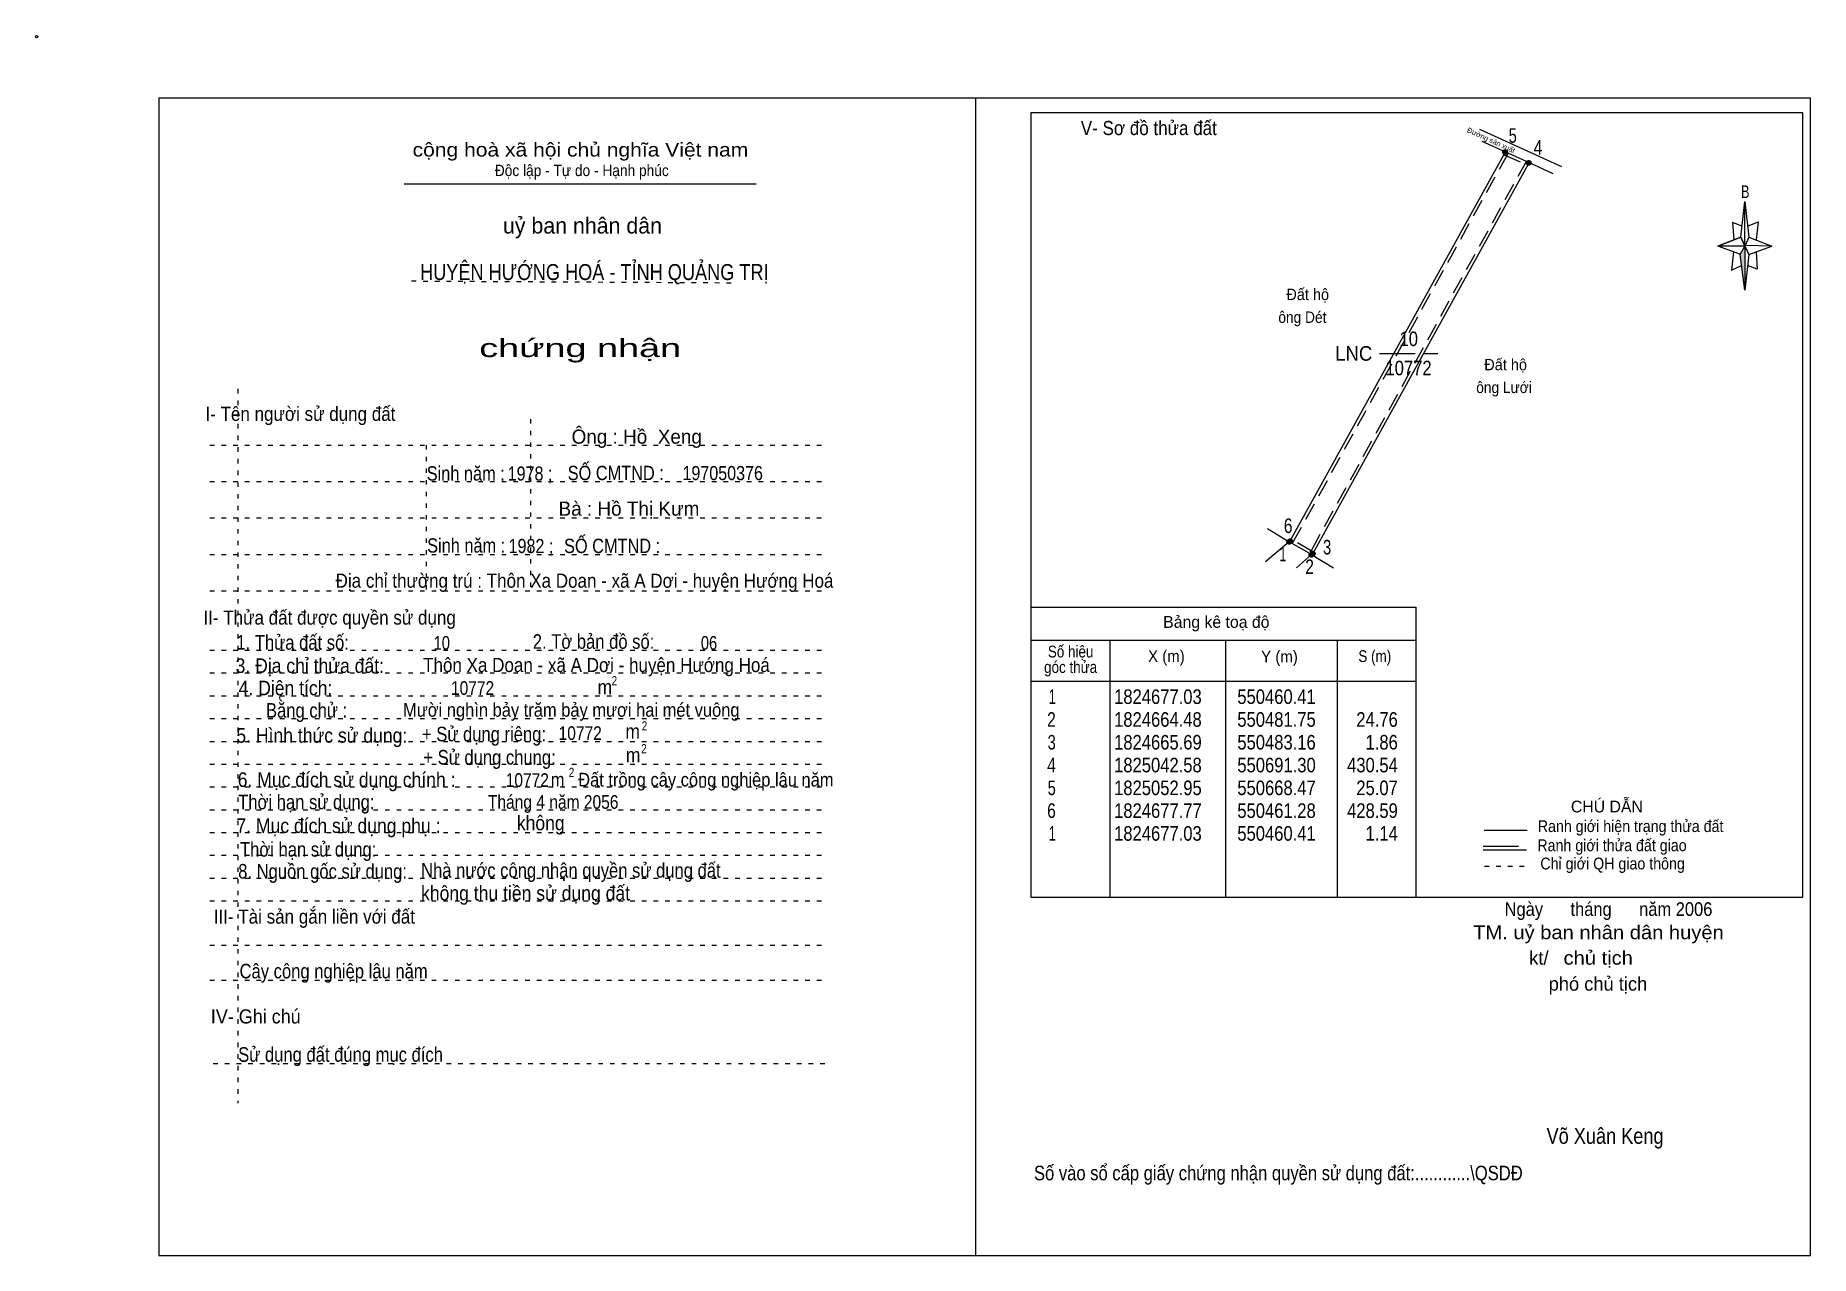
# Model space of a CAD drawing. Header units: centimetres. Extents: x -1.6 to 37.4, y -1.3 to 25.5.
import ezdxf
from ezdxf.enums import TextEntityAlignment as Align

# ---------------------------------------------------------------- set-up
doc = ezdxf.new("R2010")
doc.units = ezdxf.units.CM
doc.header["$LTSCALE"] = 0.13
for name, pattern in [('DOTTED', [1.5, 0.3, -1.2]), ('LONG_DASHED', [7.5, 6, -1.5]), ('MEDIUM_DASHED', [4.5, 3, -1.5])]:
    doc.linetypes.add(name, pattern=pattern)
for name, color, linetype, lineweight in [('1', 7, 'DOTTED', 13), ('10', 7, 'Continuous', 13), ('2', 7, 'Continuous', 25), ('3', 7, 'Continuous', 13), ('30', 7, 'Continuous', 13), ('32', 7, 'LONG_DASHED', 13), ('33', 7, 'LONG_DASHED', 13), ('35', 7, 'Continuous', 13)]:
    doc.layers.add(name, color=color, linetype=linetype, lineweight=lineweight)

msp = doc.modelspace()

# ---------------------------------------------------------------- hatches: boundary and pattern name
at = {"layer": '30'}
msp.add_hatch(color=256, dxfattribs=at).paths.add_polyline_path([(35.91, 20.87), (35.91, 19.91), (35.81, 20.69)])
at = {"layer": '32'}
for points in [[(30.7019, 22.9378, 1), (30.6019, 22.9378, 1)], [(31.2213, 22.7019, 1), (31.1213, 22.7019, 1)], [(25.9686, 14.3857, 1), (25.8686, 14.3857, 1)], [(25.9884, 14.4025, 1), (25.8884, 14.4025, 1)], [(26.4541, 14.1001, 1), (26.3541, 14.1001, 1)], [(26.4861, 14.1277, 1), (26.3861, 14.1277, 1)]]:
    msp.add_hatch(color=256, dxfattribs=at).paths.add_polyline_path(points)

# ---------------------------------------------------------------- linework, layer by layer
at = {"layer": '1', "linetype": 'Continuous'}
msp.add_line((6.51, 22.24), (14.23, 22.24), dxfattribs=at)
at = {"layer": '1'}
for p, q in [((6.67, 20.11), (13.82, 20.07)), ((2.86, 17.74), (2.86, 2.07)), ((9.28, 17.08), (9.28, 13.31)), ((2.25, 16.51), (15.75, 16.51)), ((6.99, 16.51), (6.99, 13.31)), ((2.25, 15.71), (15.75, 15.71)), ((2.25, 14.91), (15.75, 14.91)), ((2.25, 14.11), (15.75, 14.11)), ((2.25, 13.31), (15.75, 13.31)), ((2.25, 12.01), (15.75, 12.01)), ((2.25, 11.51), (15.75, 11.51)), ((2.25, 11.01), (15.75, 11.01)), ((2.25, 10.51), (15.75, 10.51)), ((2.25, 10.01), (15.75, 10.01)), ((2.25, 9.51), (15.75, 9.51)), ((2.25, 9.01), (15.75, 9.01)), ((2.25, 8.51), (15.75, 8.51)), ((2.25, 8.01), (15.75, 8.01)), ((2.25, 7.51), (15.75, 7.51)), ((2.25, 7.01), (15.75, 7.01)), ((2.25, 6.51), (15.75, 6.51)), ((2.25, 5.54), (15.75, 5.54)), ((2.25, 4.77), (15.75, 4.77)), ((2.32, 2.94), (15.82, 2.94))]:
    msp.add_line(p, q, dxfattribs=at)
at = {"layer": '10'}
for p, q in [((30.09, 23.44), (31.89, 22.62)), ((30.14, 23.18), (30.66, 22.94)), ((31.18, 22.71), (31.7, 22.47)), ((25.44, 14.68), (25.92, 14.39)), ((25.92, 14.39), (25.4, 13.95)), ((26.41, 14.11), (25.92, 14.39)), ((26.41, 14.11), (26.08, 13.82)), ((26.41, 14.11), (26.89, 13.82))]:
    msp.add_line(p, q, dxfattribs=at)
at = {"layer": '10', "linetype": 'MEDIUM_DASHED'}
for p, q in [((26, 14.37), (30.72, 22.91)), ((30.63, 22.88), (31.15, 22.65)), ((26.44, 14.17), (25.95, 14.45))]:
    msp.add_line(p, q, dxfattribs=at)
at = {"layer": '10'}
for points in [[(25.92, 14.39), (25.94, 14.41), (30.66, 22.94), (31.18, 22.71)], [(31.18, 22.71), (26.44, 14.13), (26.41, 14.11)]]:
    msp.add_lwpolyline(points, dxfattribs=at)
at = {"layer": '10', "linetype": 'MEDIUM_DASHED'}
msp.add_lwpolyline([(31.12, 22.74), (26.39, 14.18), (26.37, 14.17)], dxfattribs=at)
at = {"layer": '10'}
msp.add_circle((-1.55, 25.47), 0.025, dxfattribs=at)
at = {"layer": '2'}
for p, q in [((20.25, 12.95), (28.7, 12.95)), ((28.7, 6.59), (28.7, 12.95)), ((20.25, 12.23), (28.7, 12.23)), ((21.99, 6.59), (21.99, 12.23)), ((24.53, 10.89), (24.53, 12.23)), ((26.97, 12.23), (26.97, 6.59)), ((20.25, 11.33), (28.7, 11.33))]:
    msp.add_line(p, q, dxfattribs=at)
msp.add_lwpolyline([(37.18, 23.8), (20.25, 23.8), (20.25, 6.59), (37.18, 6.59)], close=True, dxfattribs=at)
msp.add_lwpolyline([(24.53, 6.59), (24.53, 10.39), (24.53, 10.89)], dxfattribs=at)
at = {"layer": '3'}
msp.add_line((19.04, 24.12), (19.04, -1.27), dxfattribs=at)
for points in [[(19.04, 24.12), (1.13, 24.12), (1.13, -1.27), (19.04, -1.27)], [(19.04, -1.27), (37.35, -1.27), (37.35, 24.12), (19.04, 24.12)]]:
    msp.add_lwpolyline(points, dxfattribs=at)
at = {"layer": '30'}
for p, q in [((35.82, 21.07), (35.91, 21.85)), ((36, 21.07), (36.5, 20.87)), ((35.82, 20.69), (35.32, 20.87)), ((36, 20.69), (35.91, 19.91)), ((36.16, 20.75), (36.18, 20.37)), ((36.18, 20.37), (35.97, 20.45))]:
    msp.add_line(p, q, dxfattribs=at)
for points in [[(35.91, 21.85), (36, 21.07), (35.91, 20.87)], [(35.91, 20.87), (35.32, 20.87), (35.82, 21.07), (36, 20.69), (36.5, 20.87), (35.91, 20.89)], [(35.91, 20.87), (35.91, 19.91), (35.81, 20.69)]]:
    msp.add_lwpolyline(points, close=True, dxfattribs=at)
for points in [[(35.97, 21.31), (36.2, 21.41), (36.16, 21.01)], [(35.91, 20.87), (35.82, 21.07), (35.32, 20.87)], [(35.85, 21.31), (35.64, 21.39), (35.67, 21.01)], [(35.66, 20.75), (35.62, 20.35), (35.84, 20.45)], [(35.91, 20.87), (36, 20.69), (36.5, 20.87)]]:
    msp.add_lwpolyline(points, dxfattribs=at)
at = {"layer": '32'}
for centre in [(30.6519, 22.9378), (31.1713, 22.7019), (25.9186, 14.3857), (25.9384, 14.4025), (26.4041, 14.1001), (26.4361, 14.1277)]:
    msp.add_circle(centre, 0.05, dxfattribs=at)
at = {"layer": '33'}
msp.add_line((27.9, 18.52), (29.18, 18.52), dxfattribs=at)
at = {"layer": '35'}
for p, q in [((30.19, 8.06), (31.14, 8.06)), ((30.17, 7.63), (31.12, 7.63))]:
    msp.add_line(p, q, dxfattribs=at)
at = {"layer": '35', "linetype": 'LONG_DASHED'}
msp.add_line((30.17, 7.71), (31.12, 7.71), dxfattribs=at)
at = {"layer": '35', "linetype": 'DOTTED'}
msp.add_line((30.2, 7.27), (31.19, 7.27), dxfattribs=at)

# ---------------------------------------------------------------- texts
at = {"layer": '1'}
for s, height, width, p in [('V- Sơ đồ thửa đất', 0.31, 0.9, (22.84, 23.31)), ('cộng hoà xã hội chủ nghĩa Việt nam', 0.3, 1.15, (10.375, 22.84)), ('Độc lập - Tự do - Hạnh phúc', 0.25, 0.9, (10.405, 22.41)), ('chứng nhận', 0.4, 1.55, (10.37, 18.44)), ('I- Tên người sử dụng đất', 0.31, 0.9, (4.235, 17.04)), ('II- Thửa đất được quyền sử dụng', 0.31, 0.9, (4.875, 12.57)), ('III- Tài sản gắn liền với đất', 0.31, 0.9, (4.54, 6.01)), ('IV- Ghi chú', 0.31, 0.95, (3.255, 3.82))]:
    msp.add_text(s, height=height, dxfattribs=dict(at, width=width)).set_placement(p, align=Align.CENTER)
at = {"layer": '1', "width": 0.95}
msp.add_text('Đường sản xuất', height=0.1137, rotation=335.571, dxfattribs=at).set_placement((30.3215, 23.1449), align=Align.CENTER)
at = {"layer": '1'}
msp.add_text('uỷ ban nhân dân', height=0.35, dxfattribs=at).set_placement((10.42, 21.15), align=Align.CENTER)
at = {"layer": '10'}
for s, width, p in [('  Đất hộ', 0.95, (25.68, 19.69)), ('ông Dét', 0.9, (25.68, 19.19)), ('  Đất hộ', 0.95, (30.02, 18.15)), ('ông Lưới', 0.9, (30.02, 17.65))]:
    msp.add_text(s, height=0.25, dxfattribs=dict(at, width=width)).set_placement(p)
for s, height, p in [('Ông : Hồ  Xeng', 0.31, (11.61, 16.54)), ('Bà : Hồ Thị Kưm', 0.31, (11.44, 14.96)), ('kt/ ', 0.3, (31.45, 5.11)), ('phó chủ tịch ', 0.3, (32.745, 4.54))]:
    msp.add_text(s, height=height, dxfattribs=at).set_placement(p, align=Align.CENTER)
for s, height, width, p in [('Sinh năm :', 0.3149, 0.85, (7.86, 15.73)), ('1978 ;', 0.31, 0.85, (9.27, 15.73)), ('SỐ CMTND :', 0.3149, 0.85, (11.15, 15.74)), ('197050376', 0.31, 0.85, (13.495, 15.74)), ('Sinh năm :', 0.3149, 0.85, (7.87, 14.15)), ('1982 ;', 0.31, 0.85, (9.29, 14.14)), ('SỐ CMTND :', 0.3149, 0.85, (11.07, 14.14)), ('Địa chỉ thường trú : Thôn Xa Doan - xã A Dơi - huyện Hướng Hoá', 0.31, 0.9, (10.465, 13.38)), ('10', 0.3, 0.8, (7.335, 12.02)), ('06', 0.3, 0.8, (13.195, 12.02)), (' Thôn Xa Doan - xã A Dơi - huyện Hướng Hoá', 0.31, 0.9, (10.675, 11.53)), ('10772', 0.3, 0.85, (8.01, 11.03)), ('Mười nghìn bảy trăm bảy mươi hai mét vuông ', 0.3, 0.9, (10.225, 10.55)), ('10772', 0.3, 0.85, (10.37, 10.04)), ('m   Đất trồng cây công nghiệp lâu năm ', 0.3, 0.9, (12.875, 9.02)), ('10772', 0.3, 0.85, (9.21, 9.01)), ('Tháng 4 năm 2056 ', 0.3, 0.85, (9.825, 8.53)), ('Ngày      tháng      năm 2006', 0.3, 0.9, (32.92, 6.18)), ('TM. uỷ ban nhân dân huyện', 0.3, 1.1, (32.7, 5.67)), ('chủ tịch', 0.3, 1.1, (32.695, 5.11)), ('Võ Xuân Keng ', 0.35, 0.85, (32.9, 1.18))]:
    msp.add_text(s, height=height, dxfattribs=dict(at, width=width)).set_placement(p, align=Align.CENTER)
at = {"layer": '2'}
for s, height, width, p in [('HUYỆN HƯỚNG HOÁ - TỈNH QUẢNG TRỊ', 0.35, 0.85, (10.68, 20.13)), ('Số hiệu', 0.2591, 0.85, (21.125, 11.85)), ('3. Địa chỉ thửa đất:', 0.32, 0.9, (4.44, 11.51)), ('góc thửa', 0.2591, 0.85, (21.125, 11.51)), ('X (m)', 0.2591, 0.95, (23.225, 11.75)), ('Y (m)', 0.2591, 0.95, (25.705, 11.74)), ('S (m)', 0.2591, 0.85, (27.795, 11.75)), ('Số vào sổ cấp giấy chứng nhận quyền sử dụng đất:............\\QSDĐ', 0.32, 0.85, (25.68, 0.38))]:
    msp.add_text(s, height=height, dxfattribs=dict(at, width=width)).set_placement(p, align=Align.CENTER)
msp.add_text('Bảng kê toạ độ', height=0.2591, dxfattribs=at).set_placement((24.32, 12.5), align=Align.CENTER)
for s, height, width, p in [('1. Thửa đất số:', 0.32, 0.85, (2.83, 12.02)), ('2. Tờ bản đồ số:', 0.32, 0.85, (9.33, 12.04)), ('4. Diện tích:', 0.32, 0.9, (2.88, 11.02)), ('m', 0.32, 0.9, (10.75, 11.04)), ('2', 0.2, 0.8, (11.06, 11.24)), ('Bằng chử :', 0.32, 0.85, (3.48, 10.53)), ('5. Hình thức sử dụng:', 0.32, 0.9, (2.83, 9.98)), ('+ Sử dụng riêng:', 0.32, 0.85, (6.9, 10.01)), ('m', 0.32, 0.9, (11.36, 10.07)), ('2', 0.2, 0.8, (11.72, 10.25)), ('+ Sử dụng chung:', 0.32, 0.85, (6.93, 9.5)), ('m', 0.32, 0.9, (11.37, 9.55)), ('2', 0.2, 0.8, (11.71, 9.75)), ('6. Mục đích sử dụng chính : ', 0.32, 0.9, (2.86, 9.01)), ('2', 0.2, 0.8, (10.12, 9.23)), ('Thời hạn sử dụng: ', 0.32, 0.85, (2.87, 8.52)), ('7. Mục đích sử dụng phụ : ', 0.32, 0.9, (2.83, 8)), ('không', 0.32, 0.9, (8.98, 8.06)), ('Thời hạn sử dụng: ', 0.32, 0.85, (2.91, 7.48)), ('8. Nguồn gốc sử dụng: ', 0.32, 0.85, (2.87, 7)), ('Nhà nước công nhận quyền sử dụng đất  ', 0.32, 0.85, (6.88, 7.02)), ('không thu tiền sử dụng đất', 0.32, 0.9, (6.88, 6.52)), ('Cây công nghiệp lâu năm', 0.32, 0.85, (2.9, 4.81)), ('Sử dụng đất đúng mục đích', 0.32, 0.85, (2.87, 2.98))]:
    msp.add_text(s, height=height, dxfattribs=dict(at, width=width)).set_placement(p)
at = {"layer": '30', "width": 0.75}
msp.add_text('B', height=0.2756, dxfattribs=at).set_placement((35.92, 21.93), align=Align.CENTER)
at = {"layer": '30'}
for s, width, p in [('1', 0.65, (20.8, 10.83)), ('1824677.03', 0.85, (24, 10.83)), ('550460.41', 0.85, (26.5, 10.83)), ('550460.41', 0.85, (26.5, 10.83)), ('2', 0.8, (20.8, 10.33)), ('1824664.48', 0.85, (24, 10.33)), ('550481.75', 0.85, (26.5, 10.33)), ('24.76', 0.85, (28.3, 10.33)), ('3', 0.75, (20.8, 9.83)), ('1824665.69', 0.85, (24, 9.83)), ('550483.16', 0.85, (26.5, 9.83)), ('1.86', 0.85, (28.3, 9.83)), ('4', 0.8, (20.8, 9.33)), ('1825042.58', 0.85, (24, 9.33)), ('550691.30', 0.85, (26.5, 9.33)), ('430.54', 0.85, (28.3, 9.33)), ('5', 0.75, (20.8, 8.83)), ('1825052.95', 0.85, (24, 8.83)), ('550668.47', 0.85, (26.5, 8.83)), ('25.07', 0.85, (28.3, 8.83)), ('6', 0.8, (20.8, 8.33)), ('1824677.77', 0.85, (24, 8.33)), ('550461.28', 0.85, (26.5, 8.33)), ('428.59', 0.85, (28.3, 8.33)), ('1', 0.65, (20.8, 7.83)), ('1824677.03', 0.85, (24, 7.83)), ('550460.41', 0.85, (26.5, 7.83)), ('1.14', 0.85, (28.3, 7.83))]:
    msp.add_text(s, height=0.32, dxfattribs=dict(at, width=width)).set_placement(p, align=Align.RIGHT)
at = {"layer": '32'}
for s, width, p in [('5', 0.75, (30.82, 23.14)), ('4', 0.8, (31.375, 22.88)), ('6', 0.8, (25.895, 14.58)), ('3', 0.75, (26.75, 14.11)), ('1', 0.65, (25.78, 13.96)), ('2', 0.8, (26.365, 13.68))]:
    msp.add_text(s, height=0.32, dxfattribs=dict(at, width=width)).set_placement(p, align=Align.CENTER)
at = {"layer": '33', "width": 0.95}
msp.add_text('LNC', height=0.32, dxfattribs=at).set_placement((27.74, 18.36), align=Align.RIGHT)
at = {"layer": '33', "width": 0.85}
for s, p in [('10', (28.54, 18.68)), ('10772', (28.535, 18.04))]:
    msp.add_text(s, height=0.32, dxfattribs=at).set_placement(p, align=Align.CENTER)
at = {"layer": '35'}
msp.add_text('CHÚ DẪN', height=0.2591, dxfattribs=at).set_placement((32.885, 8.45), align=Align.CENTER)
at = {"layer": '35', "width": 0.9}
for s, p in [('Ranh giới hiện trạng thửa đất', (33.405, 8.02)), ('Ranh giới thửa đất giao ', (33.04, 7.6)), ('Chỉ giới QH giao thông', (33.01, 7.2))]:
    msp.add_text(s, height=0.2591, dxfattribs=at).set_placement(p, align=Align.CENTER)

doc.saveas('drawing.dxf')
